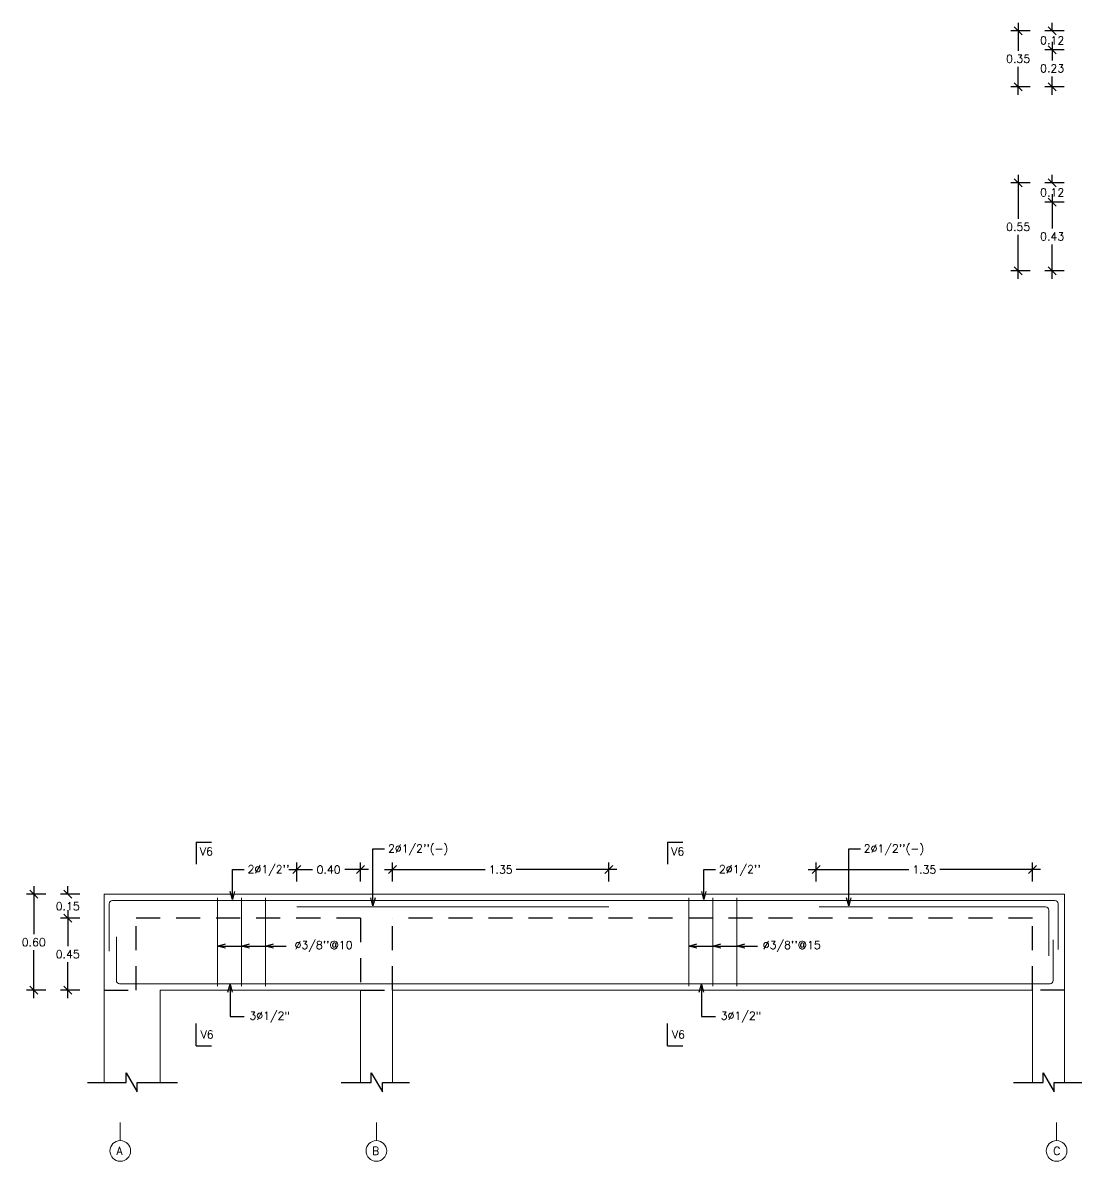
# Model space of a CAD drawing. Header units: metres. Extents: x -44 to 358, y -286 to 66.
# Drawn here: x -30.38 to -23.75, y -66.8 to -59.68 of the extents above; entities that cross this region are included whole.
import ezdxf

# ---------------------------------------------------------------- set-up
doc = ezdxf.new("R2010")
doc.units = ezdxf.units.M
doc.header["$LTSCALE"] = 0.3
doc.header["$PDMODE"] = 3
doc.linetypes.add('DASHED', pattern=[0.75, 0.5, -0.25])
doc.linetypes.add('HIDDEN', pattern=[9.525, 6.35, -3.175])
for name, color, linetype in [('ACERO', 5, 'Continuous'), ('DETALLE', 3, 'Continuous'), ('DIMTEXTO', 4, 'Continuous'), ('Losas', 8, 'Continuous'), ('texto acero', 4, 'Continuous')]:
    doc.layers.add(name, color=color, linetype=linetype)
doc.layers.add('VIGAS', color=1, linetype='HIDDEN', lineweight=15)
doc.styles.add('SMPLEX', font='simplex.shx')
doc.dimstyles.new('DIM-25', dxfattribs={"dimscale": 0.25, "dimtxt": 0.2, "dimasz": 0.2, "dimexe": 0.18, "dimexo": 0.2, "dimgap": 0.1, "dimtad": 0, "dimtih": 1, "dimtoh": 1, "dimzin": 0, "dimdsep": 46, "dimtxsty": 'SMPLEX', "dimblk": 'OBLIQUE', "dimcen": 0.09, "dimdle": 0.2, "dimclrd": 4, "dimclre": 4, "dimclrt": 4, "dimadec": 0, "dimazin": 0, "dimtfac": 1, "dimtofl": 0, "dimtmove": 0, "dimatfit": 3, "dimldrblk": 'OPEN30', "dimfxl": 0.3, "dimfxlon": 1, "dimtolj": 1, "dimtzin": 0, "dimarcsym": 0})

# ---------------------------------------------------------------- blocks, each defined once
blk = doc.blocks.new('_OBLIQUE')
at = {"color": 0, "linetype": 'ByBlock'}
blk.add_line((-0.5, -0.5), (0.5, 0.5), dxfattribs=at)
blk = doc.blocks.new('*D1267')
at = {"layer": 'DEFPOINTS', "color": 0, "linetype": 'Continuous', "transparency": 16777216}
for p in [(-23.9524, -59.8547), (-23.4801, -59.8547), (-23.7244, -60.0846)]:
    blk.add_point(p, dxfattribs=at)
at = {"layer": 'DIMTEXTO', "color": 4, "linetype": 'Continuous', "lineweight": -2, "transparency": 16777216}
for p, q in [((-23.9524, -59.8047), (-23.9524, -59.9196)), ((-23.8774, -59.8547), (-23.9974, -59.8547)), ((-23.9524, -60.1346), (-23.9524, -60.0196)), ((-23.8774, -60.0846), (-23.9974, -60.0846))]:
    blk.add_line(p, q, dxfattribs=at)
at = {"layer": 'DIMTEXTO', "color": 4, "linetype": 'Continuous', "lineweight": -2, "transparency": 16777216, "xscale": 0.05, "yscale": 0.05, "zscale": 0.05}
for p, rotation in [((-23.9524, -59.8547), 90), ((-23.9524, -60.0846), 270)]:
    blk.add_blockref('_OBLIQUE', p, dxfattribs=dict(at, rotation=rotation))
at = {"layer": 'DIMTEXTO', "color": 4, "linetype": 'Continuous', "transparency": 16777216, "insert": (-23.9524, -59.9696), "char_height": 0.05, "attachment_point": 5, "style": 'SMPLEX'}
blk.add_mtext('\\A1;0.23', dxfattribs=at)
blk = doc.blocks.new('_Open30')
at = {"color": 0, "lineweight": -2}
for p, q in [((-1, 0.27), (0, 0)), ((0, 0), (-1, -0.27)), ((0, 0), (-1, 0))]:
    blk.add_line(p, q, dxfattribs=at)
blk = doc.blocks.new('*D1268')
at = {"layer": 'DEFPOINTS', "color": 0, "linetype": 'Continuous', "transparency": 16777216}
for p in [(-23.7244, -59.7347), (-24.1649, -60.0846), (-23.4801, -60.0846)]:
    blk.add_point(p, dxfattribs=at)
at = {"layer": 'DIMTEXTO', "color": 4, "linetype": 'Continuous', "lineweight": -2, "transparency": 16777216}
for p, q in [((-24.0899, -59.7347), (-24.2099, -59.7347)), ((-24.1649, -59.6847), (-24.1649, -59.8596)), ((-24.1649, -60.1346), (-24.1649, -59.9596)), ((-24.0899, -60.0846), (-24.2099, -60.0846))]:
    blk.add_line(p, q, dxfattribs=at)
at = {"layer": 'DIMTEXTO', "color": 4, "linetype": 'Continuous', "lineweight": -2, "transparency": 16777216, "xscale": 0.05, "yscale": 0.05, "zscale": 0.05}
for p, rotation in [((-24.1649, -59.7347), 90), ((-24.1649, -60.0846), 270)]:
    blk.add_blockref('_OBLIQUE', p, dxfattribs=dict(at, rotation=rotation))
at = {"layer": 'DIMTEXTO', "color": 4, "linetype": 'Continuous', "transparency": 16777216, "insert": (-24.1649, -59.9096), "char_height": 0.05, "attachment_point": 5, "style": 'SMPLEX'}
blk.add_mtext('\\A1;0.35', dxfattribs=at)
blk = doc.blocks.new('*D1269')
at = {"layer": 'DEFPOINTS', "color": 0, "transparency": 16777216}
for p in [(-23.9524, -59.7347), (-23.7244, -59.7347), (-23.4801, -59.8547)]:
    blk.add_point(p, dxfattribs=at)
at = {"layer": 'DIMTEXTO', "color": 4, "lineweight": -2, "transparency": 16777216}
for p, q in [((-23.8774, -59.7347), (-23.9974, -59.7347)), ((-23.9524, -59.7347), (-23.9524, -59.6847)), ((-23.8774, -59.8547), (-23.9974, -59.8547)), ((-23.9524, -59.8547), (-23.9524, -59.9047))]:
    blk.add_line(p, q, dxfattribs=at)
at = {"layer": 'DIMTEXTO', "color": 4, "lineweight": -2, "transparency": 16777216, "xscale": 0.05, "yscale": 0.05, "zscale": 0.05}
for p, rotation in [((-23.9524, -59.7347), 270), ((-23.9524, -59.8547), 90)]:
    blk.add_blockref('_OBLIQUE', p, dxfattribs=dict(at, rotation=rotation))
at = {"layer": 'DIMTEXTO', "color": 4, "transparency": 16777216, "insert": (-23.9524, -59.7947), "char_height": 0.05, "attachment_point": 5, "style": 'SMPLEX'}
blk.add_mtext('\\A1;0.12', dxfattribs=at)
blk = doc.blocks.new('*D1813')
at = {"layer": 'DEFPOINTS', "color": 0, "linetype": 'Continuous', "transparency": 16777216}
for p in [(-30.1024, -65.2786), (-29.6744, -65.2786), (-29.8744, -65.7285)]:
    blk.add_point(p, dxfattribs=at)
at = {"layer": 'DIMTEXTO', "color": 4, "linetype": 'Continuous', "lineweight": -2, "transparency": 16777216}
for p, q in [((-30.0274, -65.2786), (-30.1474, -65.2786)), ((-30.1024, -65.2286), (-30.1024, -65.4535)), ((-30.1024, -65.7785), (-30.1024, -65.5535)), ((-30.0274, -65.7285), (-30.1474, -65.7285))]:
    blk.add_line(p, q, dxfattribs=at)
at = {"layer": 'DIMTEXTO', "color": 4, "linetype": 'Continuous', "lineweight": -2, "transparency": 16777216, "xscale": 0.05, "yscale": 0.05, "zscale": 0.05}
for p, rotation in [((-30.1024, -65.2786), 90), ((-30.1024, -65.7285), 270)]:
    blk.add_blockref('_OBLIQUE', p, dxfattribs=dict(at, rotation=rotation))
at = {"layer": 'DIMTEXTO', "color": 4, "linetype": 'Continuous', "transparency": 16777216, "insert": (-30.1024, -65.5035), "char_height": 0.05, "attachment_point": 5, "style": 'SMPLEX'}
blk.add_mtext('\\A1;0.45', dxfattribs=at)
blk = doc.blocks.new('*D1814')
at = {"layer": 'DEFPOINTS', "color": 0, "linetype": 'Continuous', "transparency": 16777216}
for p in [(-29.8744, -65.1286), (-30.3149, -65.7285), (-29.6801, -65.7285)]:
    blk.add_point(p, dxfattribs=at)
at = {"layer": 'DIMTEXTO', "color": 4, "linetype": 'Continuous', "lineweight": -2, "transparency": 16777216}
for p, q in [((-30.2399, -65.1286), (-30.3599, -65.1286)), ((-30.3149, -65.0786), (-30.3149, -65.3786)), ((-30.3149, -65.7785), (-30.3149, -65.4786)), ((-30.2399, -65.7285), (-30.3599, -65.7285))]:
    blk.add_line(p, q, dxfattribs=at)
at = {"layer": 'DIMTEXTO', "color": 4, "linetype": 'Continuous', "lineweight": -2, "transparency": 16777216, "xscale": 0.05, "yscale": 0.05, "zscale": 0.05}
for p, rotation in [((-30.3149, -65.1286), 90), ((-30.3149, -65.7285), 270)]:
    blk.add_blockref('_OBLIQUE', p, dxfattribs=dict(at, rotation=rotation))
at = {"layer": 'DIMTEXTO', "color": 4, "linetype": 'Continuous', "transparency": 16777216, "insert": (-30.3149, -65.4286), "char_height": 0.05, "attachment_point": 5, "style": 'SMPLEX'}
blk.add_mtext('\\A1;0.60', dxfattribs=at)
blk = doc.blocks.new('*D1818')
at = {"layer": 'DEFPOINTS', "color": 0, "transparency": 16777216}
for p in [(-30.1024, -65.1286), (-29.8744, -65.1286), (-29.6744, -65.2786)]:
    blk.add_point(p, dxfattribs=at)
at = {"layer": 'DIMTEXTO', "color": 4, "lineweight": -2, "transparency": 16777216}
for p, q in [((-30.0274, -65.1286), (-30.1474, -65.1286)), ((-30.1024, -65.1286), (-30.1024, -65.0786)), ((-30.0274, -65.2786), (-30.1474, -65.2786)), ((-30.1024, -65.2786), (-30.1024, -65.3286))]:
    blk.add_line(p, q, dxfattribs=at)
at = {"layer": 'DIMTEXTO', "color": 4, "lineweight": -2, "transparency": 16777216, "xscale": 0.05, "yscale": 0.05, "zscale": 0.05}
for p, rotation in [((-30.1024, -65.1286), 270), ((-30.1024, -65.2786), 90)]:
    blk.add_blockref('_OBLIQUE', p, dxfattribs=dict(at, rotation=rotation))
at = {"layer": 'DIMTEXTO', "color": 4, "transparency": 16777216, "insert": (-30.1024, -65.2036), "char_height": 0.05, "attachment_point": 5, "style": 'SMPLEX'}
blk.add_mtext('\\A1;0.15', dxfattribs=at)
blk = doc.blocks.new('*D1842')
at = {"layer": 'DEFPOINTS', "color": 0, "linetype": 'Continuous', "transparency": 16777216}
for p in [(-23.9524, -60.8048), (-23.4801, -60.8048), (-23.7244, -61.2347)]:
    blk.add_point(p, dxfattribs=at)
at = {"layer": 'DIMTEXTO', "color": 4, "linetype": 'Continuous', "lineweight": -2, "transparency": 16777216}
for p, q in [((-23.8774, -60.8048), (-23.9974, -60.8048)), ((-23.9524, -60.7548), (-23.9524, -60.9697)), ((-23.9524, -61.2847), (-23.9524, -61.0697)), ((-23.8774, -61.2347), (-23.9974, -61.2347))]:
    blk.add_line(p, q, dxfattribs=at)
at = {"layer": 'DIMTEXTO', "color": 4, "linetype": 'Continuous', "lineweight": -2, "transparency": 16777216, "xscale": 0.05, "yscale": 0.05, "zscale": 0.05}
for p, rotation in [((-23.9524, -60.8048), 90), ((-23.9524, -61.2347), 270)]:
    blk.add_blockref('_OBLIQUE', p, dxfattribs=dict(at, rotation=rotation))
at = {"layer": 'DIMTEXTO', "color": 4, "linetype": 'Continuous', "transparency": 16777216, "insert": (-23.9524, -61.0197), "char_height": 0.05, "attachment_point": 5, "style": 'SMPLEX'}
blk.add_mtext('\\A1;0.43', dxfattribs=at)
blk = doc.blocks.new('*D1843')
at = {"layer": 'DEFPOINTS', "color": 0, "linetype": 'Continuous', "transparency": 16777216}
for p in [(-23.7244, -60.6848), (-24.1649, -61.2347), (-23.4801, -61.2347)]:
    blk.add_point(p, dxfattribs=at)
at = {"layer": 'DIMTEXTO', "color": 4, "linetype": 'Continuous', "lineweight": -2, "transparency": 16777216}
for p, q in [((-24.1649, -60.6348), (-24.1649, -60.9097)), ((-24.0899, -60.6848), (-24.2099, -60.6848)), ((-24.1649, -61.2847), (-24.1649, -61.0097)), ((-24.0899, -61.2347), (-24.2099, -61.2347))]:
    blk.add_line(p, q, dxfattribs=at)
at = {"layer": 'DIMTEXTO', "color": 4, "linetype": 'Continuous', "lineweight": -2, "transparency": 16777216, "xscale": 0.05, "yscale": 0.05, "zscale": 0.05}
for p, rotation in [((-24.1649, -60.6848), 90), ((-24.1649, -61.2347), 270)]:
    blk.add_blockref('_OBLIQUE', p, dxfattribs=dict(at, rotation=rotation))
at = {"layer": 'DIMTEXTO', "color": 4, "linetype": 'Continuous', "transparency": 16777216, "insert": (-24.1649, -60.9597), "char_height": 0.05, "attachment_point": 5, "style": 'SMPLEX'}
blk.add_mtext('\\A1;0.55', dxfattribs=at)
blk = doc.blocks.new('*D1844')
at = {"layer": 'DEFPOINTS', "color": 0, "transparency": 16777216}
for p in [(-23.9524, -60.6848), (-23.7244, -60.6848), (-23.4801, -60.8048)]:
    blk.add_point(p, dxfattribs=at)
at = {"layer": 'DIMTEXTO', "color": 4, "lineweight": -2, "transparency": 16777216}
for p, q in [((-23.9524, -60.6848), (-23.9524, -60.6348)), ((-23.8774, -60.6848), (-23.9974, -60.6848)), ((-23.8774, -60.8048), (-23.9974, -60.8048)), ((-23.9524, -60.8048), (-23.9524, -60.8548))]:
    blk.add_line(p, q, dxfattribs=at)
at = {"layer": 'DIMTEXTO', "color": 4, "lineweight": -2, "transparency": 16777216, "xscale": 0.05, "yscale": 0.05, "zscale": 0.05}
for p, rotation in [((-23.9524, -60.6848), 270), ((-23.9524, -60.8048), 90)]:
    blk.add_blockref('_OBLIQUE', p, dxfattribs=dict(at, rotation=rotation))
at = {"layer": 'DIMTEXTO', "color": 4, "transparency": 16777216, "insert": (-23.9524, -60.7448), "char_height": 0.05, "attachment_point": 5, "style": 'SMPLEX'}
blk.add_mtext('\\A1;0.12', dxfattribs=at)
blk = doc.blocks.new('*D2093')
at = {"layer": 'DEFPOINTS', "color": 0, "transparency": 16777216}
for p in [(-28.2744, -64.9752), (-28.6711, -65.7285), (-28.2744, -65.7285)]:
    blk.add_point(p, dxfattribs=at)
at = {"layer": 'DIMTEXTO', "color": 4, "lineweight": -2, "transparency": 16777216}
for p, q in [((-28.6711, -65.0502), (-28.6711, -64.9302)), ((-28.2744, -65.0502), (-28.2744, -64.9302)), ((-28.7211, -64.9752), (-28.5739, -64.9752)), ((-28.2244, -64.9752), (-28.3716, -64.9752))]:
    blk.add_line(p, q, dxfattribs=at)
at = {"layer": 'DIMTEXTO', "color": 4, "lineweight": -2, "transparency": 16777216, "xscale": 0.05, "yscale": 0.05, "zscale": 0.05, "rotation": 180}
blk.add_blockref('_OBLIQUE', (-28.6711, -64.9752), dxfattribs=at)
at = {"layer": 'DIMTEXTO', "color": 4, "lineweight": -2, "transparency": 16777216, "xscale": 0.05, "yscale": 0.05, "zscale": 0.05}
blk.add_blockref('_OBLIQUE', (-28.2744, -64.9752), dxfattribs=at)
at = {"layer": 'DIMTEXTO', "color": 4, "transparency": 16777216, "insert": (-28.4727, -64.9752), "char_height": 0.05, "attachment_point": 5, "style": 'SMPLEX'}
blk.add_mtext('\\A1;0.40', dxfattribs=at)
blk = doc.blocks.new('*D2094')
at = {"layer": 'DEFPOINTS', "color": 0, "transparency": 16777216}
for p in [(-26.7211, -64.9752), (-28.0744, -65.7285), (-26.7211, -65.7285)]:
    blk.add_point(p, dxfattribs=at)
at = {"layer": 'DIMTEXTO', "color": 4, "lineweight": -2, "transparency": 16777216}
for p, q in [((-28.0744, -65.0502), (-28.0744, -64.9302)), ((-26.7211, -65.0502), (-26.7211, -64.9302)), ((-28.1244, -64.9752), (-27.4942, -64.9752)), ((-26.6711, -64.9752), (-27.3013, -64.9752))]:
    blk.add_line(p, q, dxfattribs=at)
at = {"layer": 'DIMTEXTO', "color": 4, "lineweight": -2, "transparency": 16777216, "xscale": 0.05, "yscale": 0.05, "zscale": 0.05, "rotation": 180}
blk.add_blockref('_OBLIQUE', (-28.0744, -64.9752), dxfattribs=at)
at = {"layer": 'DIMTEXTO', "color": 4, "lineweight": -2, "transparency": 16777216, "xscale": 0.05, "yscale": 0.05, "zscale": 0.05}
blk.add_blockref('_OBLIQUE', (-26.7211, -64.9752), dxfattribs=at)
at = {"layer": 'DIMTEXTO', "color": 4, "transparency": 16777216, "insert": (-27.3977, -64.9752), "char_height": 0.05, "attachment_point": 5, "style": 'SMPLEX'}
blk.add_mtext('\\A1;1.35', dxfattribs=at)
blk = doc.blocks.new('*D2095')
at = {"layer": 'DEFPOINTS', "color": 0, "transparency": 16777216}
for p in [(-24.0744, -64.9752), (-25.4277, -65.7285), (-24.0744, -65.7285)]:
    blk.add_point(p, dxfattribs=at)
at = {"layer": 'DIMTEXTO', "color": 4, "lineweight": -2, "transparency": 16777216}
for p, q in [((-25.4277, -65.0502), (-25.4277, -64.9302)), ((-24.0744, -65.0502), (-24.0744, -64.9302)), ((-25.4777, -64.9752), (-24.8475, -64.9752)), ((-24.0244, -64.9752), (-24.6546, -64.9752))]:
    blk.add_line(p, q, dxfattribs=at)
at = {"layer": 'DIMTEXTO', "color": 4, "lineweight": -2, "transparency": 16777216, "xscale": 0.05, "yscale": 0.05, "zscale": 0.05, "rotation": 180}
blk.add_blockref('_OBLIQUE', (-25.4277, -64.9752), dxfattribs=at)
at = {"layer": 'DIMTEXTO', "color": 4, "lineweight": -2, "transparency": 16777216, "xscale": 0.05, "yscale": 0.05, "zscale": 0.05}
blk.add_blockref('_OBLIQUE', (-24.0744, -64.9752), dxfattribs=at)
at = {"layer": 'DIMTEXTO', "color": 4, "transparency": 16777216, "insert": (-24.7511, -64.9752), "char_height": 0.05, "attachment_point": 5, "style": 'SMPLEX'}
blk.add_mtext('\\A1;1.35', dxfattribs=at)

msp = doc.modelspace()

# ---------------------------------------------------------------- linework, layer by layer
at = {"layer": 'ACERO', "linetype": 'Continuous', "lineweight": 0}
for p, q in [((-29.8231289, -65.168557), (-23.9358135, -65.1685623)), ((-29.1667743, -65.1510844), (-29.1667743, -65.7040795)), ((-29.0167743, -65.1510844), (-29.0167743, -65.7040795)), ((-28.8667743, -65.1510844), (-28.8667743, -65.7040795)), ((-28.6710775, -65.208558), (-26.7210775, -65.2085597)), ((-26.2220369, -65.1510851), (-26.2220369, -65.7040802)), ((-26.0720369, -65.1510851), (-26.0720369, -65.7040802)), ((-25.9220369, -65.1510851), (-25.9220369, -65.7040802)), ((-25.4077442, -65.2085609), (-23.994088, -65.2085622)), ((-29.7984752, -65.3944539), (-29.7984752, -65.6683846)), ((-23.9456279, -65.4128845), (-23.9456279, -65.6683899)), ((-29.7784753, -65.6883846), (-23.9656279, -65.6883899))]:
    msp.add_line(p, q, dxfattribs=at)
for points in [[(-29.8231289, -65.168557, 0.414213562), (-29.8431289, -65.188557), (-29.8431289, -65.4847825)], [(-23.9940881, -65.2085622, -0.414213562), (-23.9740881, -65.2285622), (-23.9740881, -65.5145855)], [(-23.9358135, -65.1685623, -0.414213562), (-23.9158135, -65.1885623), (-23.9158135, -65.4745856)]]:
    msp.add_lwpolyline(points, format="xyb", dxfattribs=at)
for centre, start, end in [((-29.7784752, -65.6683846), 180, 270), ((-23.9656279, -65.6683899), 270, 0)]:
    msp.add_arc(centre, 0.02, start, end, dxfattribs=at)
at = {"layer": 'DETALLE', "ltscale": 0.2}
for points in [[(-29.9784218, -66.3046746), (-29.737804, -66.3046746), (-29.737804, -66.2448302), (-29.6685982, -66.3640683), (-29.6685982, -66.3046746), (-29.4172214, -66.3046746)], [(-28.3945843, -66.3046746), (-28.2061966, -66.3046746), (-28.2061966, -66.2448302), (-28.1369907, -66.3640683), (-28.1369907, -66.3046746), (-27.9672214, -66.3046746)], [(-24.1939299, -66.3046746), (-24.0082146, -66.3046746), (-24.0082146, -66.2448302), (-23.9390088, -66.3640683), (-23.9390088, -66.3046746), (-23.7672214, -66.3046746)]]:
    msp.add_lwpolyline(points, dxfattribs=at)
at = {"layer": 'DIMTEXTO', "color": 6, "linetype": 'Continuous', "ltscale": 0.01}
for p, q in [((-29.2999406, -64.8039798, -1.8111655), (-29.2999406, -64.9417034, -1.8111655)), ((-29.2999406, -64.8039798, -1.8111655), (-29.2037168, -64.8039798, -1.8111655)), ((-26.3552032, -64.8039805, -1.8111655), (-26.3552032, -64.9417041, -1.8111655)), ((-26.3552032, -64.8039805, -1.8111655), (-26.2589794, -64.8039805, -1.8111655)), ((-29.2999406, -66.0749726, -1.8111655), (-29.2999406, -65.937249, -1.8111655)), ((-26.3552032, -66.0749733, -1.8111655), (-26.3552032, -65.9372497, -1.8111655)), ((-29.2999406, -66.0749726, -1.8111655), (-29.2037168, -66.0749726, -1.8111655)), ((-26.3552032, -66.0749733, -1.8111655), (-26.2589794, -66.0749733, -1.8111655))]:
    msp.add_line(p, q, dxfattribs=at)
at = {"layer": 'Losas', "linetype": 'DASHED'}
for points in [[(-29.8744108, -65.7285015), (-29.6744108, -65.7285015), (-29.6744108, -65.2785934)], [(-28.2744109, -65.2785937), (-29.6744108, -65.2785934)], [(-28.2744109, -65.2785937), (-28.2744108, -65.7285), (-28.0744108, -65.7285), (-28.0744108, -65.2785919)], [(-24.0744108, -65.2785946), (-28.0744108, -65.2785937)], [(-23.8744108, -65.7285015), (-24.0744108, -65.7285015), (-24.0744108, -65.2785946)]]:
    msp.add_lwpolyline(points, dxfattribs=at)
at = {"layer": 'VIGAS', "linetype": 'Continuous', "lineweight": 0}
for p, q in [((-29.8744108, -65.1286015), (-23.8744108, -65.1285978)), ((-29.8744108, -65.1286015), (-29.8744108, -66.3046746)), ((-23.8744108, -65.1285978), (-23.8744108, -66.3046746)), ((-29.5244108, -65.7284996), (-29.5244108, -66.3046746)), ((-28.2744108, -65.7284999), (-29.5244108, -65.7284996)), ((-28.2744108, -65.7284999), (-28.2744108, -66.3046746)), ((-24.0744108, -65.728501), (-28.0744108, -65.7285)), ((-28.0744108, -65.7285015), (-28.0744108, -66.3046746)), ((-24.0744108, -65.728501), (-24.0744108, -66.3046746)), ((-29.7744102, -66.6678548), (-29.7744102, -66.5543596)), ((-28.1744102, -66.6678548), (-28.1744102, -66.5543596)), ((-23.9247389, -66.6678548), (-23.9247389, -66.5543596))]:
    msp.add_line(p, q, dxfattribs=at)
for centre in [(-29.7744102, -66.7323338), (-28.1744102, -66.7323338), (-23.9247389, -66.7323338)]:
    msp.add_circle(centre, 0.064479, dxfattribs=at)

# ---------------------------------------------------------------- texts
at = {"layer": 'DIMTEXTO', "color": 4, "linetype": 'Continuous', "lineweight": 0, "char_height": 0.05, "style": 'SMPLEX'}
for s, insert, attachment_point in [('V6', (-29.2770272, -64.8612101, -1.8111655), 4), ('V6', (-26.3322898, -64.8612108, -1.8111655), 4), ("2%%C1/2''", (-28.9790452, -64.9810687), 4), ("2%%C1/2''", (-26.0343078, -64.9810693), 4), ("%%C3/8''@10", (-28.6851448, -65.4546069, 1.8575108), 4), ("%%C3/8''@15", (-25.7604074, -65.4546076, 1.8575108), 4), ('A', (-29.7789155, -66.7323338), 5), ('B', (-28.1789155, -66.7323338), 5), ('C', (-23.9234247, -66.7323338), 5)]:
    msp.add_mtext(s, dxfattribs=dict(at, insert=insert, attachment_point=attachment_point))
at = {"layer": 'DIMTEXTO', "color": 4, "linetype": 'Continuous', "lineweight": 0, "char_height": 0.05, "width": 0.257142857, "attachment_point": 4, "style": 'SMPLEX'}
for insert in [(-28.1018817, -64.8518519), (-25.129331, -64.8518519)]:
    msp.add_mtext("2%%C1/2''(-)", dxfattribs=dict(at, insert=insert))

# ---------------------------------------------------------------- dimensions: what is measured, and where the dimension line sits
at = {"layer": 'DIMTEXTO', "linetype": 'Continuous'}
for base, p1, p2, picture, middle in [((-24.1648873, -60.0845939), (-23.7244114, -59.734698), (-23.480145, -60.0845939), '*D1268', (-24.1648873, -59.9096459)), ((-23.9524216, -59.8546885), (-23.7244114, -60.0845939), (-23.480145, -59.8546885), '*D1267', (-23.9524216, -59.9696412)), ((-24.1648873, -61.2346903), (-23.7244114, -60.6847944), (-23.480145, -61.2346903), '*D1843', (-24.1648873, -60.9597423)), ((-23.9524216, -60.8047849), (-23.7244114, -61.2346903), (-23.480145, -60.8047849), '*D1842', (-23.9524216, -61.0197376)), ((-30.3148868, -65.7284988), (-29.8744108, -65.1286029), (-29.6801445, -65.7284988), '*D1814', (-30.3148868, -65.4285508)), ((-30.1024211, -65.2785934), (-29.8744108, -65.7284988), (-29.6744108, -65.2785934), '*D1813', (-30.1024211, -65.5035461))]:
    dim = msp.add_linear_dim(base=base, p1=p1, p2=p2, angle=90, dimstyle='DIM-25', dxfattribs=at)
    dim.commit()
    dim.dimension.update_dxf_attribs({"geometry": picture, "text_midpoint": middle})
at = {"layer": 'DIMTEXTO'}
for base, p1, p2, picture, middle in [((-23.9524216, -59.7346981), (-23.480145, -59.8546885), (-23.7244114, -59.7346981), '*D1269', (-23.9524216, -59.7946933)), ((-23.9524216, -60.6847945), (-23.480145, -60.8047849), (-23.7244114, -60.6847945), '*D1844', (-23.9524216, -60.7447897)), ((-30.1024211, -65.128603), (-29.6744108, -65.2785934), (-29.8744108, -65.128603), '*D1818', (-30.1024211, -65.2035982))]:
    dim = msp.add_linear_dim(base=base, p1=p1, p2=p2, angle=90, dimstyle='DIM-25', override={"dimtmove": 1}, dxfattribs=at)
    dim.commit()
    dim.dimension.update_dxf_attribs({"geometry": picture, "text_midpoint": middle})
for base, p1, p2, picture, middle in [((-28.2744108, -64.9751515), (-28.6710775, -65.7284998), (-28.2744108, -65.7284998), '*D2093', (-28.4727442, -64.9751515)), ((-26.7210775, -64.9751515), (-28.0744108, -65.7285), (-26.7210775, -65.7285003), '*D2094', (-27.3977442, -64.9751515)), ((-24.0744108, -64.9751527), (-25.4277442, -65.7285011), (-24.0744108, -65.7285015), '*D2095', (-24.7510775, -64.9751527))]:
    dim = msp.add_linear_dim(base=base, p1=p1, p2=p2, dimstyle='DIM-25', override={"dimtmove": 1}, dxfattribs=at)
    dim.commit()
    dim.dimension.update_dxf_attribs({"geometry": picture, "text_midpoint": middle})

# ---------------------------------------------------------------- leaders
at = {"layer": 'texto acero', "color": 1}
for points in [[(-28.1961585, -65.2008346), (-28.1961585, -64.8459348), (-28.1225432, -64.8459348)], [(-25.2236078, -65.2008346), (-25.2236078, -64.8459348), (-25.1499924, -64.8459348)], [(-29.0733221, -65.1608339), (-29.0733221, -64.9751515), (-28.9997067, -64.9751515)], [(-26.1285846, -65.1608346), (-26.1285846, -64.9751522), (-26.0549693, -64.9751522)], [(-29.1667743, -65.4528625), (-28.7376218, -65.4528625)], [(-29.0167743, -65.4528625), (-28.7376218, -65.4528625)], [(-28.8667743, -65.4528625), (-28.7376218, -65.4528625)], [(-26.2220369, -65.4528632), (-25.7928844, -65.4528632)], [(-26.0720369, -65.4528632), (-25.7928844, -65.4528632)], [(-25.9220369, -65.4528632), (-25.7928844, -65.4528632)], [(-29.0879783, -65.6902534), (-29.0879783, -65.8927663), (-28.9995716, -65.8927663)], [(-26.1432409, -65.6902541), (-26.1432409, -65.892767), (-26.0548342, -65.892767)]]:
    msp.add_leader(points, dimstyle='DIM-25', dxfattribs=at)

# ---------------------------------------------------------------- next in the draw order: texts
at = {"layer": 'DIMTEXTO', "color": 4, "linetype": 'Continuous', "lineweight": 0, "char_height": 0.05, "attachment_point": 4, "style": 'SMPLEX', "bg_fill": 3, "box_fill_scale": 1.2, "bg_fill_color": 256, "bg_fill_transparency": 0}
for s, insert in [('3%%C1/2"', (-28.9675375, -65.8960204)), ('3%%C1/2"', (-26.0228, -65.8960211)), ('V6', (-29.2724727, -66.0049727, -1.8111655)), ('V6', (-26.3277352, -66.0049734, -1.8111655))]:
    msp.add_mtext(s, dxfattribs=dict(at, insert=insert))

doc.saveas('drawing.dxf')
